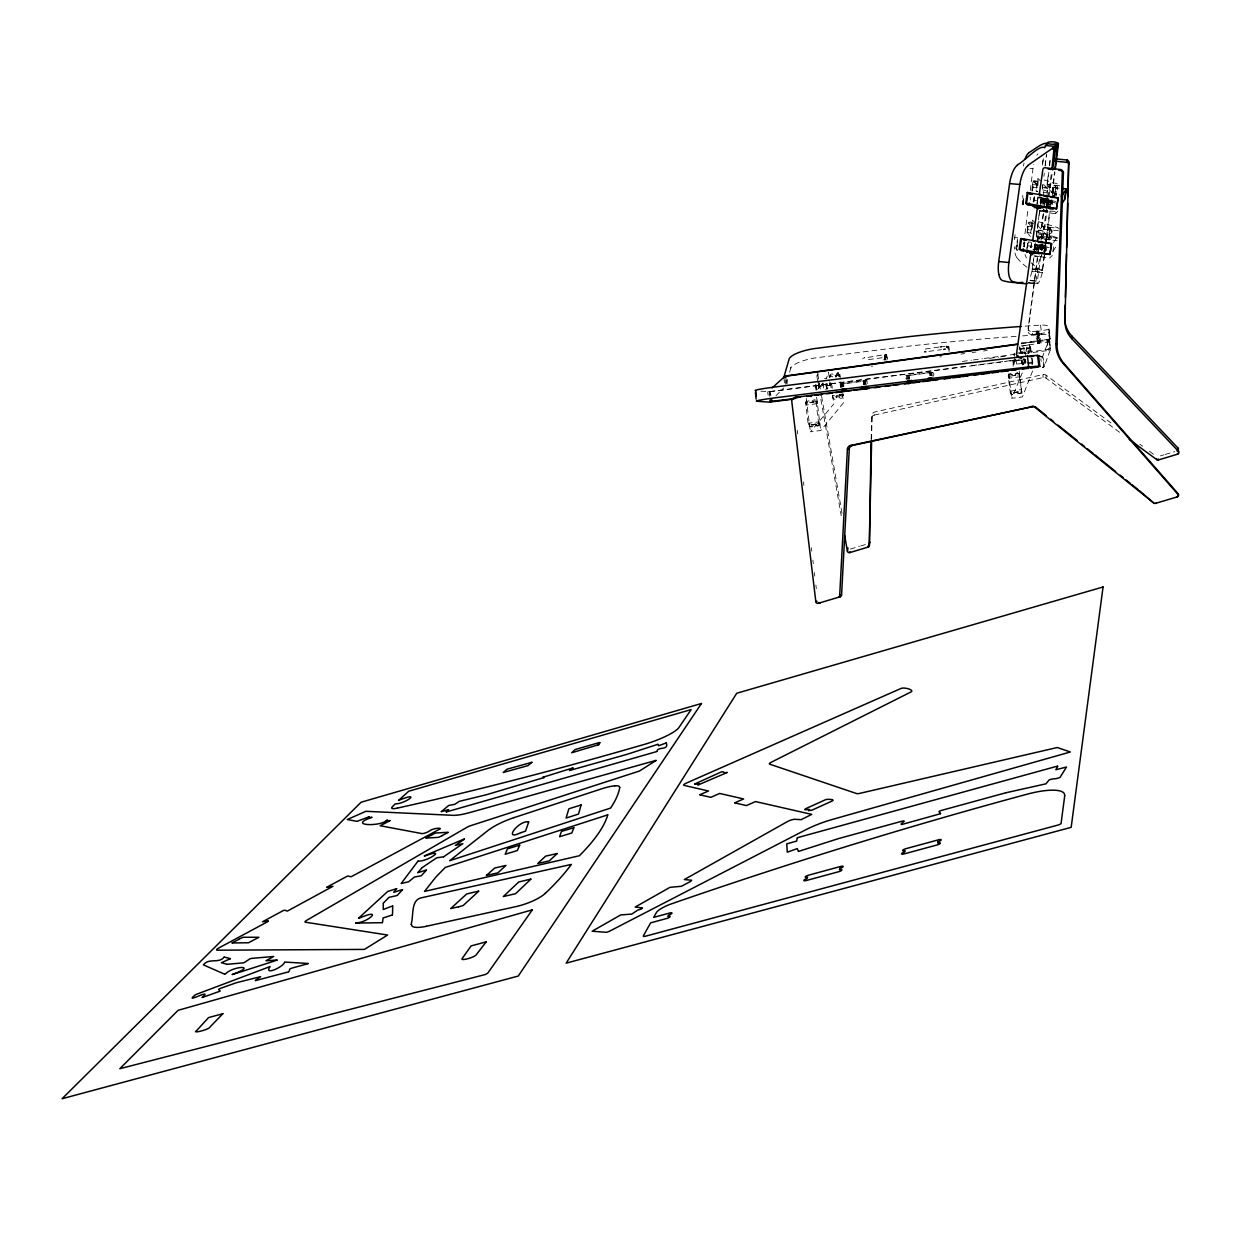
<?xml version="1.0" encoding="UTF-8"?>
<svg xmlns="http://www.w3.org/2000/svg" width="1241" height="1241" viewBox="0 0 1241 1241"><rect width="100%" height="100%" fill="white"/><g stroke="black" fill="none" stroke-linecap="round" stroke-linejoin="round"><path stroke-width="0.75" stroke-dasharray="5 3.75" d="M1041.121 244.973L1044.938 245.066L1044.162 251.783L1044.813 246.773M832.742 395.553L832.882 397.694A1.815 1.722 11.3 0 0 834.96 399.152A1.815 1.722 11.3 0 0 836.45 397.198L839.056 396.825A1.815 1.722 10.8 0 0 841.15 398.283A1.815 1.722 10.8 0 0 842.639 396.329L843.275 394.095M1019.047 353.701L1050.289 348.969L1048.862 332.355L1032.372 334.62L1032.388 331.704A3.723 3.537 -5.2 0 1 1028.2 327.81L1037.678 255.072M1046.365 238.35L1038.779 237.465L1037.879 240.723M1020.474 349.373L1020.567 352.118L1030.619 350.815L1030.48 348.038M1041.044 203.26L1041.695 198.064L1040.191 197.009M1042.006 249.27L1042.238 247.052M1050.289 202.609L1050.569 200.065M1024.073 242.057L1024.182 246.664L1022.32 246.478M1032.372 334.62A3.723 3.552 -5.1 0 1 1028.168 330.695L1028.2 327.81M1047.233 211.063L1047.869 212.18M1024.182 361.038L1023.763 364.451M1048.133 204.718L1048.412 202.081M1048.723 204.687L1049.095 201.616A2.017 1.955 -42.9 0 0 1051.158 200.158L1050.615 204.843M871.12 439.33L872.051 415.223A3.614 3.428 8.3 0 1 874.781 411.996L1043.014 374.565A3.692 3.49 -4 0 1 1046.116 375.201L1111.021 422.979M871.632 439.345L872.051 415.223M886.881 360.092C888.866 355.5 882.01 354.724 885.174 359.797M887.206 358.215L886.648 354.724L885.609 354.414L862.697 358.323M843.275 394.219L843.275 394.173A1.815 1.706 15.8 0 1 841.832 396.081A1.815 1.706 15.8 0 1 839.754 394.607L839.273 394.669M819.37 383.221L819.944 386.603L830.384 385.331L827.22 388.929L826.646 385.113M1038.686 238.83L1038.81 237.419L1042.564 237.931L1041.975 242.941M1050.91 202.128L1043.293 201.228L1043.154 202.841M1049.095 201.756L1047.854 200.732A2.017 1.97 -43 0 0 1049.56 200.127M1052.771 193.131L1047.854 188.229L1046.799 196.605M1040.361 203.245C1038.407 196.761 1052.523 197.986 1048.521 204.082M1010.577 391.055L1021.327 389.627M1041.804 238.846L1041.54 236.798L1036.064 236.612M864.45 357.78L864.372 357.284M1008.561 376.225L1008.995 378.133L1019.761 376.768L1019.668 374.86A1.986 1.97 -42.1 0 0 1017.465 373.169A1.986 1.97 -42.1 0 0 1015.743 375.387L1012.206 375.527A1.986 1.97 -34.4 0 0 1010.003 373.82A1.986 1.97 -34.4 0 0 1008.266 376.039L1010.345 392.839A1.986 1.97 -31.8 0 0 1012.547 394.545A1.986 1.97 -31.8 0 0 1014.285 392.342L1017.822 392.14A1.986 1.97 -40.3 0 0 1020.024 393.847A1.986 1.97 -40.3 0 0 1021.731 391.629L1021.312 389.674L1021.343 391.427L1010.562 392.901L1010.717 391.287L1011.012 393.025A1.986 1.97 -42.5 0 0 1013.245 394.731A1.986 1.97 -42.5 0 0 1014.952 392.513L1017.822 392.14M1009.057 378.071L1008.949 376.271A1.986 1.97 -44 0 1 1010.701 374.068A1.986 1.97 -44 0 1 1012.889 375.759M1031.581 357.951L1032.559 364.466L1032.186 358.277M946.34 347.527L946.495 346.053L946.992 347.387L948.76 346.177L942.788 346.565M1030.588 350.784L1030.557 347.356A1.846 1.753 0.9 0 0 1028.463 345.851A1.846 1.753 0.9 0 0 1026.896 347.837M1026.679 349.373L1026.803 348.287M1028.758 352.537L1029.596 344.889L1019.559 346.208M1020.614 352.087L1020.319 351.001A1.861 1.768 -3.6 0 1 1021.855 348.954A1.861 1.768 -3.6 0 1 1023.965 350.443L1026.648 350.071L1026.928 347.185M1020.319 350.272L1020.583 348.923L1030.635 347.852M1023.965 350.443L1024.228 348.194A1.846 1.753 1.4 0 0 1022.134 346.689A1.846 1.753 1.4 0 0 1020.552 348.674L1021.281 353.514M1022.677 364.575L1022.196 359.595M839.676 375.325L839.707 376.938M1038.391 234.006L1042.083 234.084L1042.331 230.454L1038.686 230.174L1037.398 240.056M1033.164 223.132C1025.749 217.749 1025.345 233.292 1031.519 229.414M1032.372 187.438L1032.931 181.015L1037.848 185.778M1020.319 351.001L1020.583 348.023M1036.592 249.829L1037.259 245.144M1019.156 349.559L1019.388 347.651M1035.087 246.664L1034.823 244.493L1033.551 253.304M1041.509 236.767L1041.835 234.053L1036.375 233.897M1014.518 239.622A16.754 4.514 -87.6 0 1 1014.719 237.714L1015.247 233.417M1024.957 233.696L1028.153 207.79M1030.294 190.416L1032.977 168.559A22.059 6.065 -87.1 0 1 1033.66 164.308M1044.581 255.026L1042.285 272.803L1032.016 271.546L1033.908 256.871M1034.854 249.131L1036.002 239.823M1039.074 214.895L1036.188 238.272L1038.733 218.369M1039.26 213.328L1039.648 210.194M1040.423 203.912L1040.997 199.212M1042.347 188.182L1042.735 185.033M1045.077 166.046L1046.442 154.908M1044.115 255.925L1042.456 269.266C1042.58 274.168 1023.965 269.809 1035.816 269.08L1031.969 270.321L1033.908 257.554M1034.854 249.906L1035.661 243.5M1039.12 215.267L1039.679 210.629M1040.641 202.872L1041.401 196.652M1042.362 188.865L1042.936 184.195M1043.898 176.377L1044.286 173.244M1045.248 165.41L1046.597 154.396M1037.91 245.051L1037.538 247.455L1045.108 248.417L1045.574 245.066L1044.798 248.619L1037.802 247.502M1042.456 203.229L1042.766 200.08M1043.278 201.228L1043.603 198.529M1045.822 245.454L1044.146 251.349L1044.953 245.377M1050.041 204.812C1053.873 199.646 1034.699 201.895 1046.442 202.159M1044.348 254.002L1049.638 211.032L1056.898 211.513M1050.475 204.734L1051.065 200.08M1052.027 192.308L1054.555 172.003M1044.969 251.923L1046.116 242.631M1046.504 239.513L1050.01 211.42M1050.786 205.137L1051.375 200.437M1052.352 192.557L1054.912 172.003M1046.241 239.916L1046.396 238.458L1045.76 243.422M1032.481 191.083L1033.955 181.093L1037.786 181.481M1035.072 246.85L1034.699 249.162L1039.027 249.72M1024.337 359.021C1029.27 365.288 1021.653 361.565 1022.382 364.482M1031.535 233.339L1030.65 232.951L1031.907 223.132L1028.572 223.008L1027.114 232.889L1030.433 236.457M1037.414 181.31L1036.033 191.176L1037.848 191.269M1031.287 229.942L1032.528 220.122L1035.521 223.287M1036.654 188.322L1037.91 178.378L1040.935 181.403M1032.341 228.266L1033.179 221.736M1037.926 184.987L1038.19 178.301M1037.445 240.258L1038.67 230.237M1043.154 196.45L1044.193 187.918L1047.792 188.182M1036.576 250.76L1037.228 245.734M1042.797 202.997L1043.448 197.924M1037.042 249.193L1037.476 245.842M1043.045 203.09L1043.712 198.017M1043.045 205.029L1043.929 198.281M1043.557 203.307L1044.224 198.25M1038.422 249.425L1038.919 245.64M1058.48 230.81L1043.324 229.197A1.893 1.815 -11.7 0 1 1041.68 227.181L1043.743 208.659M1044.441 203.322L1045.139 197.971M1059.147 188.12L1048.831 187.034A1.908 1.846 -15.5 0 1 1047.187 184.987L1048.412 172.778M1049.328 165.751L1050.072 160.136A1.908 1.846 -18.1 0 1 1050.212 159.639M1032.698 362.977L1027.672 363.691M1028.168 330.695L1037.693 257.74M1038.438 252.063L1039.167 246.37M1041.68 227.181L1044.007 209.388M1044.705 204.02L1045.403 198.498M1047.187 184.987L1048.831 172.344M1049.746 165.301L1050.072 160.136M1041.075 240.397L1042.378 230.5L1036.359 230.237M1040.578 249.627L1041.23 244.617M1046.38 205.23L1047.264 198.451M1041.308 247.936L1041.757 244.617M1046.877 205.432L1047.761 198.684M1043.898 251.799L1044.782 245.097A2.001 1.97 -42.5 0 1 1042.424 247.223L1041.308 246.447A2.017 1.97 -42.7 0 0 1043.479 245.097M1049.529 208.984L1050.631 200.515L1056.525 201.554M1050.429 204.005L1050.879 200.623M1050.91 204.222L1051.344 200.84M1046.101 243.965L1047.14 235.511L1037.972 225.893M1051.825 199.739L1051.453 203.26L1046.582 198.281M1052.058 198.064L1052.709 193.022M1048.955 238.163L1047.078 237.481L1048.381 227.584L1050.243 227.367A1.893 1.815 -12 0 1 1051.872 229.368L1051.934 231.958A1.893 1.815 -11.8 0 1 1049.808 233.556L1049.762 230.981A1.893 1.815 -12 0 0 1051.872 229.368M1052.802 193.891L1053.904 185.529L1055.765 185.328A1.908 1.83 -15.8 0 1 1057.41 187.36L1057.487 189.795A1.908 1.846 -15.6 0 1 1055.362 191.44L1055.284 188.989A1.908 1.83 -15.8 0 0 1057.41 187.36M1051.096 238.21A1.893 1.815 -11.4 0 0 1049.467 236.209L1049.421 233.603A1.893 1.815 -11.5 0 1 1051.049 235.619L1051.096 238.21A1.893 1.815 -11.4 0 1 1048.986 239.823L1047.109 239.125L1048.412 229.213L1050.274 228.996M1053.283 192.122L1053.95 187.081L1055.812 186.879M1046.21 250.884L1046.877 245.842M1052.29 204.625L1052.74 201.228M1054.493 196.869L1055.765 185.328L1054.524 197.769M1017.511 250.263L1015.727 248.479L1017.604 239.017M1023.747 200.235C1023.189 199.723 1021.746 194.666 1023.732 193.208M1030.356 200.049L1030.216 197.071M1027.021 248.247L1027.982 241.995L1026.338 252.606M1033.195 201.585L1033.35 200.484L1040.873 201.12L1040.904 199.537M1034.591 249.767L1035.273 246.121M1040.454 203.136L1040.765 201.12M1042.797 199.91L1042.998 198.498M1050.32 348.923L1048.862 332.355M1048.971 339.227L1021.343 343.571M1034.017 249.782L1034.436 246.106M1040.734 256.391L1037.088 283.351L1028.432 282.296M1031.038 247.362L1031.488 244.074M1037.15 202.95L1037.833 198.017M1042.362 165.069L1043.278 158.476M1031.209 246.804L1031.659 243.484M1037.15 203.633L1038.065 196.978M1042.642 163.719L1043.34 158.739M1028.525 283.631A400.176 143.32 -86.5 0 0 1035.646 282.948L1039.896 256.546L1049.281 258.221L1052.384 255.413M1041.028 248.309L1041.478 245.02M1042.393 238.427L1046.473 208.767M1046.706 207.107L1047.838 198.87M1048.071 197.21L1051.251 174.112M1041.866 248.091L1042.331 244.772L1041.556 250.17M1043.247 238.132L1047.14 209.884M1047.606 206.549L1048.754 198.234M1048.971 196.574L1052.182 173.29M1017.636 240.863L1016.332 249.844L1017.62 250.046M1022.879 204.113L1023.903 196.9M1016.503 249.86L1017.542 242.662M1023.034 204.098L1023.809 198.7M1024.166 247.021L1024.942 241.623L1024.43 245.222M1033.582 201.926L1034.342 196.559M1027.455 247.316L1028.231 241.964L1030.154 242.15M1033.939 201.973L1034.699 196.621M1036.592 207.666L1038.003 196.869M1040.734 203.136L1041.23 199.599L1041.633 200.654M1033.831 253.319L1035.32 242.709M1040.532 206.254L1041.804 197.303L1039.4 197.024M1033.986 254.095L1034.73 244.477L1036.7 244.694M1035.025 248.883L1035.537 245.377L1042.983 246.307L1041.494 256.856L1034.715 256.034M1037.445 253.784L1038.701 244.958L1035.087 244.508M1044.115 207.138L1045.124 200.065L1041.509 199.615M1038.624 249.348L1039.244 245.811M1039.338 247.797L1039.849 244.198M1045.868 202.128L1046.396 198.529M1040.051 248.278L1040.563 244.694M1046.566 202.733L1047.094 199.134M1040.842 249.689L1041.618 244.291M1047.388 203.974L1048.164 198.576M1041.261 249.968L1042.037 244.586M1048.567 198.932L1047.823 204.874L1048.707 199.615L1045.201 198.436M1042.099 248.991L1042.595 245.454L1040.113 245.113M1041.975 250.449L1042.735 245.082M1048.49 204.936L1049.265 199.553M1048.397 208.69L1049.374 201.616L1055.641 203.043M1044.503 254.157L1045.511 247.161L1049.25 247.595M1057.844 211.125L1055.626 213.654L1056.215 210.117M1052.895 251.83L1053.919 244.663M1034.467 245.92L1034.715 244.508M1048.443 201.895L1048.692 200.499L1045.232 200.111M1042.269 246.866L1042.533 245.408L1039.244 245.113M1050.196 341.927L1037.507 343.121L1039.353 342.33L1037.538 341.353L1038.329 340.701L1050.15 339.01L1048.769 327.035A11.107 3.118 -8.5 0 0 1040.501 325.126A1399.274 629.125 -10.7 0 0 1024.43 326.212M1047.885 210.908L1047.745 212.133L1039.756 210.986M1037.507 341.259L1036.219 331.564L1048.816 329.454L1048.769 327.035M1037.507 343.121L1036.157 333.565L1038.003 331.999L1036.157 331.766M1019.792 376.706L1019.264 374.751M1041.695 255.91L1041.463 256.84L1039.539 255.956M884.337 359.937L884.647 358.277A1.83 1.737 7.3 0 0 885.298 356.663L884.771 359.611M886.322 356.586L884.786 360.061L884.414 357.424L866.745 359.843M884.616 356.338L886.648 354.771M871.477 418.357A3.63 3.428 8.4 0 1 874.222 415.115L874.781 411.996M1042.518 249.782L1042.967 246.323L1035.196 245.392M1039.462 197.04L1039.027 198.064M1032.357 362.124L1027.377 362.744M829.95 376.628L830.182 375.914A1.815 1.722 16.8 0 1 831.656 373.96A1.815 1.722 16.8 0 1 833.75 375.434L833.254 376.954M1044.596 248.231L1037.011 247.192M949.117 351.606L948.558 348.038L947.86 348.643M817.043 375.837L817.617 373.588M817.974 382.755L817.012 377.186L817.772 374.193L819.06 381.576M1047.078 237.481L1048.94 237.217A1.893 1.815 -11.5 0 0 1051.049 235.619M1047.109 239.125L1048.971 238.861L1050.243 227.367L1048.986 239.823L1048.94 237.217M1045.775 240.444L1047.171 235.557M786.499 383.19L787.539 379.513M789.633 372.176L790.688 368.515L790.036 364.807M1036.855 249.813L1037.523 247.502M827.158 388.96L825.653 383.205M842.623 396.996L843.306 394.793M836.434 397.865L837.148 395.6A1.815 1.706 16.3 0 1 833.642 395.569L832.882 397.694M839.056 396.825L839.754 394.607M836.45 397.198L836.992 395.507M835.72 377L836.341 375.092A1.815 1.722 16.3 0 1 837.83 373.153A1.815 1.722 16.3 0 1 839.909 374.627L839.226 376.768A1.815 1.737 11.1 0 0 835.612 376.938M836.356 374.456L835.658 376.597M836.124 377.031L837.597 372.486M830.198 375.263L829.469 377.481M843.089 394.871L833.021 395.615M1032.605 370.966L1022.444 396.918L1011.71 398.314L1023.22 370.656M816.423 401.727L817.074 403.651L817.198 401.789A1.939 1.908 -81.9 0 0 815.011 400.114A1.939 1.908 -81.9 0 0 813.367 402.286L809.396 402.503A1.939 1.924 -79.1 0 0 807.255 400.827A1.939 1.924 -79.1 0 0 805.595 402.999L808.294 424.996A1.939 1.924 -82.4 0 0 810.435 426.671L811.645 426.749A1.939 1.908 -85.3 0 0 813.305 424.577L816.051 424.22A1.939 1.908 -84.9 0 0 818.176 425.896A1.939 1.908 -84.9 0 0 819.836 423.739L819.417 421.831M1024.942 362.822L1025.345 360.712M1028.386 353.499L1028.742 352.677M808.76 424.965L808.946 423.15L819.339 421.8L819.138 423.631L808.682 425.027M1024.089 353.778L1025.33 352.025M1013.121 366.266L1013.292 359.952M1022.367 363.458L1013.447 364.435L1015.216 359.75M1015.417 361.147L1015.96 359.921M1013.726 355.143L1014.518 353.406M842.965 394.917L842.499 394.111L842.608 396.422M818.92 382.073L819.339 386.928L822.597 386.246L822.116 383.035M1053.035 251.38L1057.534 244.027M1053.578 242.631L1057.627 236.1M1032.155 187.407L1031.814 190.819M1014.936 361.038L1014.533 357.392M843.601 402.611L820.813 430.487L810.451 431.821L833.874 403.868M829.422 383.128L829.888 385.268L833.083 381.794M817.509 389.317L819.649 386.975M820.006 386.587L823.171 383.112M775.935 395.724L783.723 387.906M769.467 396.344L769.172 390.775M1027.377 229.228L1027.036 232.889L1031.535 233.029M1043.976 366.871L1042.502 367.227M1042.626 356.353L1040.982 356.756M864.667 384.772C861.657 380.087 868.157 378.893 866.265 384.493M843.182 386.153C843.849 382.337 839.443 384.648 843.585 383.826L866.947 380.785L867.397 384.632M905.883 375.496L931.774 372.207L932.301 376.116M907.373 379.56C903.867 375.744 910.305 373.231 908.893 378.303M932.798 372.424L906.954 375.697M1040.904 357.051C1044.084 354.895 1045.248 368.655 1042.502 367.6M885.422 357.206L884.414 357.424M925.259 349.047L939.096 347.061M850.38 549.065L859.548 546.319M860.696 545.978L865.272 544.597M1160.413 455.897L1163.996 454.827M1165.19 454.47L1174.746 451.6M840.607 387.75L840.204 383.826L865.799 380.646M841.351 383.996L841.801 387.875M866.87 380.816L864.698 380.971L865.148 384.834M931.82 372.253L930.192 372.517L930.533 375.434M1015.324 359.906L1015.572 360.79L1018.178 359.968M829.655 385.641L829.314 383.36M826.537 389.178L825.544 389.364M1042.176 356.85L1039.694 355.996M874.222 415.115L1043.045 377.59A3.707 3.506 -3.9 0 1 1046.163 378.241L1119.568 432.271M826.77 378.179L824.505 378.521M1047.435 211.187L1040.904 210.365M1023.825 359.642L1025.33 359.44M1032.388 331.704L1037.073 331.068A1.861 1.768 -5.3 0 1 1039.167 332.557L1039.182 335.473A1.861 1.768 -5.2 0 1 1037.585 337.474L1037.941 340.034A1.861 1.768 -5 0 1 1040.036 341.523A1.861 1.768 -5 0 1 1038.438 343.54L1021.343 345.851M1021.141 343.85L1048.707 340.22M928.873 351.358L941.485 349.636M1021.405 342.919L1038.422 340.608A1.861 1.768 -5.1 0 0 1040.02 338.607A1.861 1.768 -5.1 0 0 1037.926 337.118L1037.569 334.558A1.861 1.768 -5.3 0 0 1039.167 332.557M871.353 366.266L872.64 366.095M939.964 356.927L941.267 356.756M960.922 354.088L964.691 353.576M972.215 352.553L975.984 352.025M983.524 351.001L987.293 350.489M962.349 361.457L971.47 360.2M973.301 359.952L982.422 358.711M984.253 358.463L1015.371 354.197M989.465 358.385L998.617 357.129M1000.448 356.881L1005.955 356.12M1024.337 353.607L1050.057 350.257M839.878 374.751L830.151 376.054L830.4 377.14M1016.239 353.173L1024.849 352.025L1022.336 352.289L1022.382 353.716M1015.557 360.805L1025.873 359.44M1042.44 245.485L1045.511 247.161M1025.718 362.961C1020.893 361.876 1021.979 366.204 1026.012 363.908M839.319 394.483L842.561 394.049M816.066 401.65L805.673 403.015L806.836 403.139A1.939 1.908 -82.4 0 1 808.48 400.967A1.939 1.908 -82.4 0 1 810.606 402.642M817.074 403.651L806.774 405.031L806.836 403.139M760.857 391.163L769.048 391.706L967.918 366.079M971.719 365.599L1004.14 361.457M1006.048 361.209L1015.619 359.999M770.009 391.582L1005.986 361.503M1009.817 361.022L1019.404 359.797M769.234 391.675L770.351 395.041M769.87 391.318L768.706 391.334M1055.579 213.654L1048.149 212.754M930.626 372.765C932.891 373.929 925.895 371.524 930.828 372.781M1053.314 195.271L1054.462 195.302A1.908 1.83 -15.2 0 0 1056.572 193.674A1.908 1.83 -15.2 0 0 1054.943 191.657L1055.005 194.108A1.908 1.83 -15 0 1 1056.603 195.426M829.919 385.253L827.406 385.61L827.064 383.314M840.25 383.888L842.406 383.686L842.686 386.091M1033.412 200.499L1034.234 197.071M1021.622 363.489L1021.11 359.719M1048.661 200.592L1049.343 201.6M1047.218 211.203L1043.665 210.706M1032.496 268.987L1042.456 269.266M1027.781 226.591L1031.38 226.7M1014.719 237.714L1017.76 237.807M1032.931 181.015L1040.191 181.248M1032.698 184.707L1037.693 184.878M1032.186 187.391L1037.817 187.608M1042.3 187.996C1049.902 183.839 1049.126 196.466 1042.316 191.688M1042.657 198.188L1037.941 197.148M1029.921 168.466L1032.977 168.559M1027.3 232.827L1030.65 232.951M1039.539 197.986L1042.936 198.126M767.698 391.799L768.101 395.243M1041.866 270.585L1041.913 270.585A385.656 106.679 -85.3 0 1 1031.178 262.813M1057.906 238.179L1042.006 236.473A1.877 1.815 -10.8 0 0 1039.896 238.07L1039.911 238.893M809.706 426.625L811.645 426.749A1.939 1.908 -85.3 0 1 809.52 425.074L808.294 424.996M816.051 424.22L814.872 424.143A1.939 1.924 -81.8 0 0 817.012 425.834L818.176 425.896L816.299 425.787M813.305 424.577L812.095 424.5A1.939 1.924 -82.4 0 1 810.435 426.671M817.012 425.834A1.939 1.924 -81.8 0 0 818.672 423.662L819.882 423.739M1039.182 335.473A1.861 1.768 -5.2 0 0 1037.073 333.969L1036.157 333.612M947.798 347.79L948.589 348.132M1023.577 204.532L1022.227 204.082L1023.685 204.238M1023.639 243.593L1024.57 243.686M1027.393 245.858L1034.699 246.556M1016.751 245.951L1017.682 246.044M1032.931 249.363L1034.373 249.519M1030.247 280.606L1036.483 281.226M1047.14 182.567A1.908 1.83 -15.7 0 0 1048.785 184.599L1062.932 186.088M1053.144 195.163L1054.462 195.458M1028.231 241.964L1031.643 242.321M1041.649 224.621A1.893 1.815 -11.9 0 0 1043.293 226.622L1059.147 228.313M1044.208 239.311L1057.177 240.692M865.024 381.142L863.271 380.909M1022.786 200.142L1022.227 204.082M1055.796 186.228L1053.904 185.592M1037.709 191.688L1036.328 191.347M1050.119 228.297L1048.381 227.646M1044.084 198.576L1048.847 199.134M1041.323 200.701L1049.095 201.554L1041.928 200.716M1045.729 204.067L1048.18 204.346M842.003 386.044L843.756 386.261M813.367 402.286L812.172 402.146A1.939 1.924 -78.4 0 1 813.832 399.959A1.939 1.924 -78.4 0 1 815.973 401.634L817.136 401.789M1034.218 248.34L1041.944 249.829A2.017 1.97 -42.6 0 0 1040.904 249.332L1041.525 249.767M807.969 400.874L809.225 401.029M1032.388 269.219L1042.657 270.46M1029.968 280.388L1037.29 281.288M1039.989 210.225L1043.603 210.675M1040.408 211.265L1047.621 212.102M1028.711 282.514L1037.554 283.6M814.561 400.005L815.756 400.16M1039.105 237.512L1042.626 237.946M1034.032 255.91L1039.989 256.561M865.644 383.5L863.845 383.267A1.955 1.924 -75.8 0 1 863.441 384.726M1028.06 222.915L1033.924 228.949M1014.021 353.669L1014.735 356.183M931.464 375.154L929.912 374.891A1.97 1.955 -65.2 0 1 929.912 375.387L929.633 372.409M1033.055 223.582L1031.954 223.178M1015.743 375.387L1015.076 375.154A1.986 1.97 -33.1 0 1 1016.813 372.936A1.986 1.97 -33.1 0 1 1019.032 374.627L1021.731 391.629M1044.038 179.929L1059.798 184.552M1042.75 189.826L1060.233 195.023M1038.608 221.705L1057.735 227.584M1035.599 230.966L1058.154 237.962M1008.98 376.271L1019.668 374.86M1018.272 373.324L1019.125 374.053L1017.558 372.967M806.712 405L806.076 403.123M1139.874 444.231L1142.62 446.248M1149.476 451.29L1153.587 454.315M1048.18 203.865L1049.265 204.812A2.017 1.97 -42.8 0 0 1048.536 204.579L1047.451 203.617A2.017 1.97 -42.9 0 1 1049.002 204.781M809.023 423.15L809.52 425.074M1043.836 184.723L1047.326 188.167M1033.769 181.155L1040.501 187.872M1036.359 235.371L1039.787 239.017M1053.95 187.143L1055.843 187.763A1.908 1.846 -15.6 0 1 1057.487 189.795M1032.636 362.961L1032.434 362.186L1032.559 364.466M1048.412 229.275L1050.289 229.942A1.893 1.815 -11.8 0 1 1051.934 231.958M1024.88 352.103L1025.097 353.638M1029.627 344.951L1030.883 353.282M1023.825 359.176L1024.166 360.883M1013.385 360.464L1013.587 361.286M839.195 376.861L838.404 372.347M831.47 383.236L832.323 388.123M829.267 377.109L828.414 372.362L826.382 378.738M830.307 383.05L831.16 387.937M832.447 395.259L833.843 403.201M784.979 379.389L785.956 385.051M839.909 374.627L840.405 377.435M841.181 381.949L842.034 386.835M840.079 381.67L840.933 386.556M842.22 393.893L843.57 401.929M819.696 385.268L820.348 388.945M821.62 396.313L842.468 515.791M818.951 388.309L818.3 384.601L818.92 389.224M820.89 399.385L841.196 515.635M786.623 379.699L787.275 383.485M884.942 354.476L885.857 360.076M884.755 355.546L885.453 359.874M948.776 346.27L949.303 349.745M947.007 345.975L947.24 347.433M786.142 379.917L786.592 382.988M784.048 379.808L784.514 382.88M770.196 391.287L770.878 395.755M1019.776 347.371L1020.707 353.763M1021.684 360.293L1022.382 364.947M1030.557 347.356L1031.55 353.933M829.826 381.716L830.369 385.393M826.056 383.236L826.878 388.774M822.954 383.035L823.915 389.519M815.973 384.57L816.656 389.193M815.585 384.772L816.531 389.426M815.523 386.68L816.082 390.372M1022.724 363.07L1022.77 363.629A1.846 1.753 1.7 0 0 1023.36 364.606M1032.714 361.751L1032.76 362.31A1.846 1.753 1.2 0 1 1031.535 364.14M1037.988 330.944L1039.338 340.468M1038.003 331.999L1039.353 342.33M1038.003 333.845L1039.353 343.4M1048.816 329.454L1050.15 339.01M1047.125 340.018L1048.474 349.667M1040.501 325.126L1041.835 334.605A11.091 3.165 -8.4 0 1 1050.072 336.559M818.796 383.267L819.293 386.851M1025.857 355.795L1025.345 352.072L1024.911 353.716M1023.794 357.749L1024.477 362.76M1016.022 359.921L1016.612 364.156M1013.494 359.906L1014.068 364.14M1012.92 360.635L1013.432 364.389M1046.939 340.313L1048.288 350.334M1040.858 358.773L1041.215 361.395M1019.187 370.935L1022.32 396.36M1008.654 373.851L1011.601 397.74M816.625 397.136L820.642 429.944M815.973 401.634L818.672 423.662M806.262 398.501L810.28 431.263M797.28 430.286L797.715 433.838M803.485 481.865L803.904 485.417M811.381 547.669L811.816 551.221M812.886 560.125L813.305 563.678M814.375 572.582L814.81 576.134M815.88 585.023L816.299 588.591M933.279 376.287C936.164 371.509 928.082 371.012 930.952 375.511M931.169 372.688L931.51 375.604M909.141 375.496L909.482 378.396M908.521 378.722C910.677 373.557 902.44 374.798 906.349 379.405M907.512 375.232L907.916 378.629M865.349 381.065L865.597 383.159M863.565 380.816L864.015 384.694M843.585 383.826L843.88 386.261M841.724 383.593L842.05 386.494M1056.572 193.674L1056.618 194.899M1048.785 184.599L1048.831 187.034M1046.116 375.201L1046.163 378.241M1043.293 226.622L1043.324 229.197M1042.006 236.473L1042.021 238.908M1043.014 374.565L1043.045 377.59M1040.02 338.607L1040.036 341.539M1038.422 340.608L1038.438 343.54M1037.926 337.118L1037.941 340.034M1037.569 334.558L1037.585 337.474M1037.073 331.068L1037.073 333.969M1032.016 271.546A362.744 14.892 -82.6 0 1 1030.123 277.286M1042.285 272.803A362.993 13.496 -82.6 0 1 1037.135 283.274M1016.146 336.342A1396.265 634.678 -10.7 0 0 909.7 346.037L815.957 357.811A24.804 7.043 -9.9 0 0 796.644 363.365A25.72 7.306 -9.9 0 0 790.703 368.515M1022.568 335.892A1396.265 634.678 -10.7 0 1 1041.82 334.605M883.995 359.937A1.83 1.737 7.1 0 1 884.647 358.277M817.012 377.186A3.63 3.459 12.5 0 1 818.377 373.898M829.702 376.938A1.815 1.737 11.6 0 1 832.727 376.938M1026.648 350.071A1.861 1.768 -4.1 0 1 1028.231 348.054A1.861 1.768 -4.1 0 1 1030.325 349.543M909.606 378.552A1.955 1.939 -68.6 0 1 909.436 377.947L907.807 377.698A1.97 1.939 -68.8 0 0 908.102 378.521M865.582 384.26A1.955 1.924 -75.7 0 1 865.38 384.741M1021.095 391.458A1.986 1.97 -30.4 0 1 1019.373 393.676A1.986 1.97 -30.4 0 1 1017.155 391.97M1026.586 257.833A16.428 4.483 -87.5 0 1 1025.019 254.529M1023.996 246.571A15.063 4.111 -87.5 0 1 1023.996 243.841A16.738 4.576 -87.5 0 1 1024.089 241.871M1027.021 267.28A385.873 105.33 -85.3 0 1 1016.844 257.647M1016.844 257.554A16.428 4.421 -87.6 0 1 1014.518 250.015A15.063 4.064 -87.6 0 1 1014.3 246.68M1036.84 155.187A22.059 6.065 -87.1 0 1 1037.895 153.931M1023.468 166.046A22.074 5.988 -87.1 0 1 1024.042 162.99M841.786 384.043L844.128 383.764L841.786 384.043M907.574 375.682L909.7 375.418L907.59 375.62M1031.302 244.074L1030.868 247.673L1031.38 244.105M885.019 354.957L884.492 357.92L885.019 354.957M1050.134 350.319L1044.131 366.762L1042.719 356.276L1048.785 340.298L1050.134 350.319M1011.462 374.208L1012.33 374.937L1011.462 374.208M1018.954 393.723L1017.713 392.761L1018.954 393.723M1012.16 394.591L1010.919 393.645L1012.16 394.591"/><path stroke-width="1.5" d="M844.625 535.259L847.417 551.252A1.784 1.644 10.3 0 0 849.744 552.602L868.157 547.079A1.784 1.66 9.3 0 0 869.352 545.559L871.073 442.556M869.352 545.559L871.616 440.943M1047.869 143.304C1046.566 140.885 1060.357 141.303 1058.294 144.949L1055.315 168.838M1129.232 439.376L1156.752 459.651A1.861 1.722 -7 0 0 1158.458 459.93L1177.631 454.175A1.861 1.722 -8 0 0 1178.5 451.367L1071.743 338.653A26.852 25.44 -9.2 0 1 1064.995 321.279L1065.228 304.976M1065.414 297.282L1066.469 254.002M1066.624 247.502L1067.694 203.291M1067.865 196.698L1068.703 161.888A1.908 1.846 -18.8 0 0 1067.043 160.042L1055.905 158.879M1064.995 321.279L1068.703 161.888M392.497 914.834L392.73 905.961M1029.239 202.935L1029.704 204.749L1039.462 207.868A2.001 1.955 -43.6 0 1 1040.672 207.65L1042.502 207.868M1060.667 169.552L1061.722 170.637A2.017 1.97 -42.2 0 1 1063.428 172.639L1057.022 343.928A28.667 28.264 -31 0 0 1063.925 363.411L1178.128 493.701A2.032 2.001 0.2 0 1 1177.182 496.912L1176.592 497.129A2.032 2.001 0.3 0 0 1177.538 493.902L1062.885 363.101A28.791 28.372 -31.2 0 1 1055.951 343.54L1062.389 171.553A2.032 1.97 -42.4 0 0 1060.667 169.552L1045.124 167.768A2.017 1.97 -43.8 0 0 1042.859 169.521L1039.4 193.705A2.017 1.97 -43.7 0 0 1040.036 195.458M382.507 922.513L383.097 917.952L392.14 915.051M383.298 903.277L383.221 909.513L392.544 905.946M1023.158 248.805L1023.701 250.698L1020.769 250.387M1032.667 406.598L852.288 445.519A3.878 3.832 -87.7 0 0 849.263 449.102L841.569 595.028A1.939 1.908 68.7 0 1 840.219 596.766L838.342 597.355A1.939 1.908 68.8 0 0 839.692 595.618L847.401 449.133A3.894 3.847 -87.8 0 1 850.442 445.519L1032.667 406.598A3.971 3.94 -33.3 0 1 1035.63 407.126M1034.792 251.287L1033.955 253.412L1029.627 253.024M411.05 924.452C413.811 916.82 410.631 901.261 420.234 898.065L571.325 864.419A506.219 108.991 -22.2 0 1 545.295 893.38M458.612 906.783L450.716 908.567L466.663 893.985L478.669 891.085M1054.943 168.885L1057.844 143.46L1053.811 144.344M542.875 777.269L572.861 767.931M1051.934 169.164L1054.167 147.09L1027.641 165.549M478.669 891.24L463.203 905.48L458.658 906.861M1057.89 145.29L1055.362 145.197M666.339 742.956C669.07 750.96 657.42 746.151 656.985 751.363M1054.664 149.354L1052.787 149.199M657.916 744.367L658.661 745.748L666.262 742.909M1066.112 188.88L1064.778 198.886M1064.731 795.729L1061.086 823.31A3.134 0.884 -17.2 0 1 1057.921 825.079L645.506 936.21A3.009 0.807 -20 0 1 643.319 935.931L650.625 922.854L666.789 918.464A2.963 0.791 -19.8 0 0 670.078 916.711A2.963 0.791 -19.8 0 0 667.875 916.447L668.666 915.005A2.963 0.791 -19.8 0 0 671.955 913.252A2.963 0.791 -19.8 0 0 669.752 913.004L653.681 917.378L656.225 912.833A17.607 4.654 -19.7 0 1 671.583 903.805C789.198 863.022 908.21 826.258 1028.401 793.852A39.495 10.642 -17.5 0 1 1031.395 793.108A42.132 11.355 -17.5 0 1 1064.607 795.76M1052.647 169.955L1055.874 146.748L1058.418 143.46M998.85 274.447A16.335 6.096 -83.6 0 1 998.245 267.963A18.134 6.763 -83.6 0 1 998.726 261.541L1009.6 183.606L1019.838 184.459A23.641 8.671 -84.2 0 1 1027.657 165.968M1012.889 281.552A17.839 6.593 -83.6 0 1 1008.995 275.533A16.366 6.05 -83.6 0 1 1008.437 268.971A18.165 6.717 -83.6 0 1 1008.917 262.534L1019.838 184.459M1044.938 147.09L1047.947 142.358M1030.278 204.843L1025.702 203.369L1027.253 192.495L1058.154 197.846L1056.618 208.736L1039.539 206.704A2.017 1.97 -43.7 0 0 1037.29 208.457L1032.869 239.389A2.017 1.97 -43.6 0 0 1033.815 241.359M1050.01 254.421L1019.978 249.441L1021.498 238.582L1051.592 243.624L1049.855 254.452L1051.608 243.686M1056.572 208.659L1026.54 203.415L1028.091 192.541M1021.172 357.951L1020.94 357.889A3.987 3.94 -42.5 0 1 1016.565 353.437L1030.759 254.11A2.017 1.97 -43.6 0 1 1033.008 252.373L1049.808 254.452M1056.293 208.705L1058.17 197.924M1033.396 205.618L1033.21 206.44M868.157 547.079L868.436 545.311M1040.765 206.363L1040.206 207.836M849.744 552.602L849.914 551.718M847.417 551.252L848.006 547.948M655.993 760.516L639.503 771.018L470.587 825.715A4.716 0.977 -20.3 0 0 466.973 827.282L306.636 920.357A5.073 1.101 -21.3 0 0 305.426 922.203L387.626 935.031L364.404 949.412L217.315 950.187A5.088 1.086 -21.7 0 1 218.664 948.062L267.575 921.737L268.413 920.884L262.503 921.768L283.429 910.491C286.547 909.265 285.678 912.569 289.246 910.072L332.914 886.322L327.004 887.253M238.908 939.173L243.081 937.265L258.904 937.265L248.448 942.772L232.176 942.958M232.145 942.834L238.986 939.313M521.018 832.525C502.465 842.05 518.133 820.301 528.635 821.837M220.014 991.078C220.107 989.604 216.26 989.946 220.867 988.224L236.348 982.717L260.657 976.651L255.336 980.514M940.554 813.646C940.461 811.8 936.397 811.971 941.516 810.389L1005.737 792.813M727.102 772.554L698.062 784.979M202.19 997.438C214.476 986.998 181.62 1005.458 195.768 994.568L269.654 966.723M697.938 784.793L699.335 783.831L694.758 784.219M528.697 822.007L525.548 831.098L521.111 832.68M694.65 784.033L720.432 772.321C725.365 770.444 721.688 773.686 727.071 772.398M269.933 966.801C263.449 976.295 284.267 966.444 284.577 962.054L308.094 963.466M448.11 832.509L442.106 835.55M442.137 835.751L438.445 837.365L426.097 838.078M431.93 834.65L435.622 833.021L448.079 832.308M425.958 837.877L432.039 834.836M1024.508 240.149L1023.236 239.544M1030.588 194.263L1029.316 193.689M389.922 820.735L380.149 825.73L421.847 833.58A4.638 0.946 -20.5 0 0 428.548 831.594C432.225 828.181 440.943 827.607 440.322 828.786L352.909 875.82C349.714 878.085 349.357 875.215 347.154 876.255L326.988 887.113M387.176 820.239L385.92 821.03L389.876 820.534M1061.924 203.71L1064.949 199.025L1066.283 189.02L1061.257 196.714M1057.735 766.271L1055.874 769.746L1066.5 767.016L1059.923 777.564L1056.246 778.603A2.963 0.776 -17.3 0 1 1054.167 778.65L1049.312 779.767L1045.93 783.831L1006.094 792.72M371.819 817.431C346.084 825.994 381.39 826.925 387.13 820.037M369.151 816.981L367.894 817.757L371.773 817.261M417.953 861.192L401.169 883.514L408.646 881.793L414.308 877.108L421.273 875.727L426.454 870.127M572.939 768.024L569.448 770.537L626.876 754.373A4.53 0.931 -19.5 0 0 627.605 754.14L657.823 744.321M734.765 802.787L743.654 798.956L719.609 793.449L710.876 797.327L699.893 794.814M1026.819 252.544L1027.439 250.201M940.523 813.708L901.618 824.536C898.918 823.931 908.35 819.96 902.021 821.201L839.133 838.42M821.185 395.212L822.271 393.986M699.862 794.721L708.518 790.998L684.024 785.382A4.933 1.101 -19.3 0 1 686.397 783.071L900.423 688.724C903.246 686.568 915.098 690.012 911.018 691.935L771.281 762.222A4.995 1.132 -18.9 0 0 769.622 764.146L856.6 793.557A5.46 1.35 -18.4 0 0 859.951 793.325L1057.27 747.516L1070.347 751.984L832.758 819.339A40.643 10.424 -18.7 0 0 805.735 829.795L609.44 931.246A2.947 0.776 -20.1 0 1 605.779 932.286L592.159 931.231L620.764 914.896L631.793 914.105L637.61 910.165L641.457 909.017L642.481 907.916L635.175 907.078L669.954 887.346L681.371 886.291L690.772 881.343L691.671 880.226L684.318 879.574L787.616 821.48A5.507 1.365 -18.9 0 1 795.745 819.339L801.034 819.696L811.769 814.391L755.552 801.562L746.43 805.58L734.812 802.896M810.947 396.546L812.048 395.321M422.142 867.661L417.659 872.718L426.252 870.096M397.291 895.382L402.596 889.657M383.438 903.029L388.976 897.383L396.856 895.599M288.765 971.734C290.642 970.012 287.617 969.159 292.488 967.949L308.14 963.621M771.685 399.99L770.242 401.432L770.04 400.16M772.042 387.968L784.917 376.349L1017.449 344.362M382.368 922.683L355.748 923.071M358.602 918.169L387.735 891.441L396.624 888.68M232.238 974.433C258.795 965.002 233.494 965.529 225.521 973.89L224.823 974.154M277.053 960.162L232.362 974.573M355.702 922.916C367.708 923.009 384.679 907.078 359.052 918.247L358.82 918.309M446.155 811.831L448.637 809.644L441.175 811.723L448.746 805.44L454.827 804.308L459.217 801.376L485.929 794.845A4.499 0.9 -20.1 0 0 486.612 794.674L544.163 777.533L542.922 777.347M1017.449 164.743C1023.685 162.137 1039.446 144.003 1044.689 147.772M422.343 867.475L436.816 857.779L443.595 856.817M424.344 855.918L464.305 838.963M489.326 829.422L449.661 860.711L610.603 808.077A472.449 97.031 -21.7 0 0 619.724 787.616M1028.649 152.736C1033.908 150.099 1042.595 141.893 1047.776 143.367M464.351 839.133L455.369 845.385L462.831 843.663L443.689 856.755M797.436 837.675L1057.503 766.131M250.217 958.673L243.856 962.799L227.336 964.288M418.17 861.021C427.354 862.014 448.451 847.246 424.469 856.073M230.237 958.781L221.379 962.721L226.948 964.273M656.675 751.596L446.465 811.909M1031.519 406.443A3.987 3.956 -33.7 0 1 1034.839 407.234L1153.711 502.993A2.032 2.001 1.8 0 0 1155.588 503.35L1156.255 503.117M202.454 997.438L219.626 991.326M1153.711 502.993L1139.471 490.722M932.782 380.366L938.056 379.699M513.991 817.648L601.187 788.966A21.624 4.638 -19.7 0 1 608.199 786.965A19.453 4.173 -19.7 0 1 614.822 785.848M838.652 838.559L798.49 851.419M1039.818 366.405L1038.872 366.142L1037.523 355.345L1038.562 355.655L1039.818 366.405L795.14 397.337A3.878 3.801 -82.8 0 0 791.805 401.681L815.833 601.652A1.939 1.908 69.7 0 0 818.284 603.312L820.239 602.692A1.939 1.893 69.6 0 1 818.734 602.49M839.692 595.618L841.569 595.028M815.833 601.652L817.059 601.264M818.284 603.312L840.219 596.766M1155.588 503.35L1177.182 496.912M644.312 744.398L645.211 744.135A29.179 5.864 -19.4 0 0 647.461 743.452A31.072 6.236 -19.4 0 0 678.858 727.583L691.159 709.588L408.754 791.215L398.563 800.414C422.809 790.517 405.59 803.935 395.15 803.904L392.265 806.867A13.062 2.498 -20.4 0 0 397.384 808.124M643.691 744.584L623.184 750.479A816.935 123.945 -18.6 0 1 397.415 808.093M224.109 957.137C218.726 963.978 208.845 957.556 203.384 964.862L224.528 974.154M841.072 391.582L851.279 390.682M402.379 889.611L393.692 892.326L396.655 888.742M255.522 980.576L288.3 971.951M426.501 926.236L515.791 906.644A24.479 5.895 -20.4 0 0 523.749 904.472A22.059 5.305 -20.4 0 0 532.963 900.919A24.029 5.786 -20.4 0 0 545.171 893.411M1046.69 196.683L1047.606 196.698M1030.247 204.905L1026.959 204.548L1029.735 204.765M1028.246 368.143L1026.524 368.127L1028.106 368.034M786.018 375.914L1017.667 344.067M940.321 346.891L941.826 346.689M943.703 349.326L945.394 349.093M842.205 391.536L843.802 391.458L843.523 389.054M1020.94 357.889L1021.886 357.78M1029.859 356.756L1033.489 356.291M1037.104 355.841L1038.562 355.655M1037.523 356.276L1039.694 355.996M796.288 397.74A3.863 3.801 -82.8 0 1 797.187 397.508L800.135 397.136M811.924 395.646L806.65 396.484M814.872 395.274L820.782 394.529M826.708 393.785L832.633 393.04M835.596 392.652L841.522 391.908M854.01 390.326L862.169 389.302M863.534 389.131L868.979 388.433M874.44 387.75L879.9 387.052M885.376 386.37L890.852 385.672M893.582 385.331L899.073 384.632M904.565 383.934L910.056 383.252L909.824 381.313M912.802 382.895L919.674 382.026M922.435 381.685L930.703 380.63M944.029 378.955L950.017 378.195M953.01 377.822L960.503 376.876M962.008 376.675L968.011 375.914M974.014 375.154L978.528 374.596M981.538 374.208L989.077 373.262M992.086 372.874L998.121 372.114M1001.146 371.726L1008.7 370.78M1011.725 370.392L1016.27 369.818M1022.336 369.058L1028.401 368.282M1030.837 367.972L1038.05 367.072M770.258 401.526L795.605 398.47M793.247 399.137L769.296 402.131L756.979 401.262A27.922 1.132 -6.8 0 1 758.639 400.362A26.945 1.086 -6.8 0 1 776.509 397.632L880.272 384.679A741.761 23.083 -6.8 0 1 1028.696 366.948L1038.872 366.142M925.879 351.761L924.623 351.777M785.956 375.93L784.312 375.62L789.074 359.238A25.751 7.229 -9.9 0 1 795.047 354.135A24.836 6.965 -9.9 0 1 814.391 348.597L908.226 336.73A1399.274 629.125 -10.7 0 1 1021.219 326.445M928.392 377.916A1.97 1.955 -65.2 0 0 930.548 380.211L933.697 380.165M755.769 390.698A27.922 1.241 -6.8 0 1 757.398 389.736A26.945 1.194 -6.8 0 1 775.253 386.944L879 373.898A741.761 25.378 -6.8 0 1 1027.439 356.12L1037.523 355.345M1025.237 239.823L1024.259 239.839M1040.144 242.367L1041.882 242.491A2.017 1.97 -42.7 0 1 1042.347 242.616M841.863 391.567L841.057 391.613M250.698 958.486L273.656 956.47L265.946 960.782L277.038 959.991M1030.108 253.024L1033.66 253.397L1019.14 249.379L1020.691 238.52L1026.369 240.087M1038.608 253.148L1040.547 253.428M847.401 449.133L849.263 449.102M850.442 445.519L852.288 445.519M1034.265 207.511L1038.422 207.868M795.14 397.337L797.187 397.508M1020.862 250.356L1023.654 250.62M998.726 261.541L1008.917 262.534M1055.052 161.128L1067.167 162.4A1.924 1.846 -18.6 0 1 1068.827 164.246M1062.436 188.461L1065.74 188.818M1051.313 243.655L1038.221 242.057M1048.831 206.658A2.017 1.97 -42.9 0 1 1046.877 207.588L1045.496 207.65M1047.823 143.754L1055.021 144.577M1055.672 144.654L1058.294 144.949M1045.248 145.368L1055.92 146.578M1052.957 148.005L1055.626 148.315M1048.149 169.071L1051.065 169.412M1058.806 170.296L1061.722 170.637M1030.108 193.984L1031.783 193.984M1044.302 196.295L1047.513 196.667M1050.305 197.009L1057.844 197.893M1049.7 208.721L1053.128 209.124M1033.008 252.373L1039.182 253.753M1034.839 407.234L1035.63 407.327M816.454 395.057L818.083 395.274M1039.213 207.821L1036.592 207.666M224.264 957.121L230.423 958.595M1062.885 363.101L1063.925 363.411M369.104 816.78L357.036 821.356L347.278 819.525L365.924 811.304L453.027 815.321A32.483 6.546 -20.2 0 0 470.711 812.312L656.008 760.392M1027.253 192.495L1032.45 194.263M1055.951 343.54L1057.022 343.928M1030.759 254.11L1031.923 254.855M1035.987 407.374L1046.256 415.642M1050.662 419.194L1053.593 421.568M1058.015 425.12L1077.172 440.539M1081.594 444.107L1084.556 446.496M1087.504 448.87L1093.43 453.632M1094.903 454.827L1115.659 471.549M1120.111 475.132L1123.089 477.537M1126.068 479.926L1130.535 483.525M1132.025 484.719L1137.981 489.528M1037.29 208.457L1038.065 209.093M1039.539 206.704L1040.672 207.65M1039.4 193.705L1040.532 194.697A2.017 1.955 -43.6 0 0 1040.563 195.473M1062.389 171.553L1063.428 172.639M1064.902 318.41A26.759 25.363 -9.3 0 0 1071.619 335.737L1178.004 448.094L1178.5 451.367M785.584 376.24L785.863 378.086M783.583 376.721L783.862 378.567M771.359 398.935L771.747 401.479M1177.166 451.088L1177.135 450.871A1.861 1.722 -8.1 0 0 1178.004 448.094M1177.507 453.353L1177.631 454.175M1158.349 459.092L1158.458 459.93M1156.628 458.612L1156.752 459.651M1027.439 356.12L1028.711 366.948M1028.06 366.529L1028.215 367.863M931.805 378.04L932.084 380.46M931.231 377.947L931.526 380.366M930.828 377.869C933.635 381.158 931.262 381.003 930.254 377.776M909.126 380.242C905.573 386.68 912.057 381.778 908.428 383.019C903.758 383.438 913.283 383.857 908.691 380.18M908.148 380.584L908.428 383.019A1.97 1.939 -69.6 0 0 910.041 380.398M865.97 386.37C868.638 389.426 866.745 389.488 865.38 386.773M864.899 386.711C864.667 389.953 868.483 387.704 864.465 388.573A1.955 1.924 -76.1 0 1 862.309 386.603M864.248 386.634L864.465 388.573L866.265 388.79A1.955 1.924 -75.9 0 1 864.139 386.494M844.206 389.131L844.485 391.536A1.939 1.908 -78.3 0 0 846.114 389.1M843.027 388.991L843.306 391.411M842.344 388.914L842.623 391.334A1.955 1.924 -78.4 0 0 844.283 389.054M755.738 390.698L756.358 395.988M755.397 392.652L756.157 399.075M797.249 837.877L796.644 841.088L786.747 843.864L787.275 852.195L797.265 848.596L798.397 851.357M1067.043 160.042L1067.167 162.4M1071.619 335.737L1071.743 338.653M911.514 380.335A1.955 1.939 -69.3 0 1 911.049 382.802M869.91 542.053A1.784 1.644 9.3 0 1 869.305 543.263M1042.161 252.528A2.017 1.97 -42.6 0 1 1040.33 253.273M1032.388 253.831A2.001 1.955 -43.4 0 1 1034.172 253.133M1018.194 356.214A3.971 3.925 -42.3 0 1 1017.93 355.578M1028.867 366.7A2.001 1.97 -40.3 0 1 1027.238 367.988M931.153 380.351A1.955 1.939 -64.9 0 1 930.036 377.838M1050.212 206.875A2.017 1.97 -42.8 0 1 1049.297 208.209M1027.098 283.646A400.176 143.32 -86.5 0 1 1012.873 281.66M1022.786 282.327A399.369 144.344 -86.5 0 1 1002.728 280.621A17.793 6.639 -83.6 0 1 998.819 274.509M1009.553 183.575A23.595 8.734 -84.2 0 1 1017.449 165.162M1025.004 159.406A22.074 5.988 -87.1 0 1 1028.649 153.139M426.408 926.313A31.32 7.337 -20.8 0 1 411.609 924.266M614.915 785.801A21.206 4.545 -19.7 0 1 619.6 787.663M489.761 829.329A28.155 6.019 -20.2 0 1 513.991 817.602M598.829 744.647L571.682 752.775L575.157 749.548L598.876 742.676C603.467 741.823 594.33 745.267 598.829 744.647M486.472 875.401L497.858 872.873L505.956 865.427L494.663 868.064L486.472 875.401M808.512 810.575L811.909 810.187L832.153 801.019C835.969 799.483 827.716 798.909 825.761 799.607L805.952 808.574C801.003 811.49 812.964 807.751 808.512 810.528M530.884 879.155L515.604 893.691L503.288 896.576L518.707 881.994L530.869 879.093M486.208 941.857L476.513 954.422C475.287 957.4 459.015 961.635 462.35 958.285L471.099 945.906L486.208 941.857M222.868 1013.695L210.117 1026.912C209.186 1029.735 190.912 1034.001 196.667 1030.573L208.55 1017.604L222.868 1013.695M532.358 909.808L487.822 973.053L485.402 974.495L119.834 1068.703L178.083 1010.329L532.358 909.839M581.114 804.975L578.508 814.065L566.082 818.067L568.843 808.791L581.114 804.975M531.862 762.331L528.03 765.619L503.225 772.491L507.135 769.141L531.862 762.331M573.823 827.7L571.853 832.975L559.598 836.713L561.459 831.423L573.823 827.7M1103.063 586.977L1071.169 827.344L566.16 963.156L736.735 693.254L1103.063 586.977M607.749 814.856L607.733 814.903A452.127 95.867 -21.8 0 1 598.286 833.595A452.329 95.945 -21.8 0 1 579.361 855.747L424.5 891.426L435.963 876.953L445.317 867.397L607.749 814.856M519.715 845.152L517.357 850.535L505.165 854.258L507.414 848.844L519.715 845.152M557.193 853.544L549.36 860.866L537.772 863.503L545.652 856.119L557.193 853.544M938.041 841.677L937.669 843.042A3.04 0.838 -18 0 1 940.306 843.213A3.04 0.838 -18 0 1 937.141 844.935L904.131 853.917A3.04 0.822 -18.3 0 1 901.54 853.746A3.04 0.822 -18.3 0 1 904.72 852.009L905.139 850.628A3.025 0.822 -18.2 0 1 902.579 850.457A3.025 0.822 -18.2 0 1 905.728 848.735L938.553 839.8A3.04 0.822 -18 0 1 941.19 839.955A3.04 0.822 -18 0 1 938.041 841.677M839.94 868.374L839.412 869.786A3.009 0.822 -18.7 0 1 841.879 869.972A3.009 0.822 -18.7 0 1 838.683 871.725L806.247 880.536A3.009 0.822 -18.9 0 1 803.827 880.334A3.009 0.822 -18.9 0 1 807.053 878.581L807.627 877.17A2.994 0.807 -18.9 0 1 805.207 876.968A2.994 0.807 -18.9 0 1 808.418 875.231L840.669 866.451A3.009 0.807 -18.7 0 1 843.135 866.652A3.009 0.807 -18.7 0 1 839.94 868.374M701.46 703.492L518.257 976.047L62.05 1098.735L361.1 802.229L701.46 703.492M1027.269 368.313L1027.408 368.282"/></g></svg>
